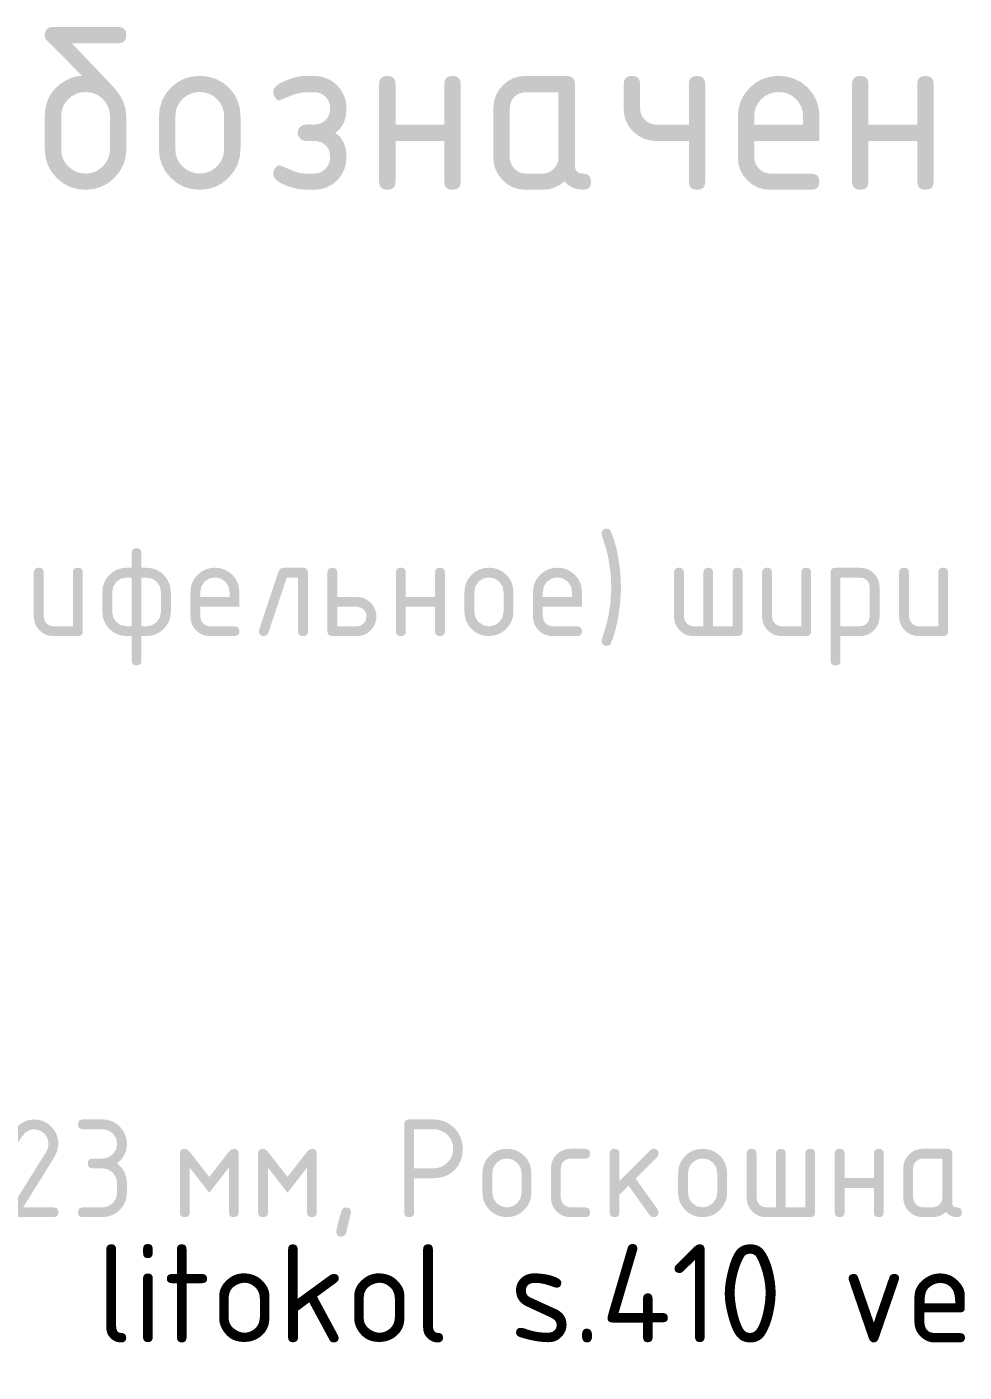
# Model space of a CAD drawing. Header units: millimetres. Extents: x -546 to 1681, y -650 to 1730.
# Drawn here: x 1060.19 to 1089.21, y 745.33 to 787 of the extents above; entities that cross this region are included whole.
import ezdxf

# ---------------------------------------------------------------- set-up
doc = ezdxf.new("R2010")
doc.units = ezdxf.units.MM

msp = doc.modelspace()

# ---------------------------------------------------------------- hatches: boundary and pattern name
h = msp.add_hatch(color=7)
h.paths.add_polyline_path([(1063.269, 784.218), (1063.269, 783.209), (1063.245, 782.959), (1063.175, 782.728), (1063.058, 782.515), (1062.895, 782.32), (1062.704, 782.159), (1062.49, 782.044), (1062.257, 781.976), (1062.006, 781.953), (1061.752, 781.976), (1061.518, 782.044), (1061.304, 782.159), (1061.11, 782.32), (1060.948, 782.515), (1060.834, 782.728), (1060.766, 782.959), (1060.743, 783.209), (1060.743, 784.225), (1060.753, 784.407), (1060.784, 784.577), (1060.835, 784.735), (1060.907, 784.88), (1060.999, 785.014), (1061.112, 785.135), (1061.245, 785.244), (1061.399, 785.34), (1061.53, 785.404), (1061.657, 785.448), (1061.781, 785.473), (1061.9, 785.481), (1060.792, 786.596), (1060.754, 786.654), (1060.743, 786.744), (1060.759, 786.855), (1060.807, 786.934), (1060.886, 786.982), (1060.997, 786.998), (1063.022, 786.998), (1063.129, 786.982), (1063.206, 786.934), (1063.253, 786.855), (1063.269, 786.744), (1063.253, 786.633), (1063.206, 786.553), (1063.129, 786.506), (1063.022, 786.49), (1061.583, 786.49), (1062.853, 785.156), (1063.034, 784.935), (1063.164, 784.706), (1063.242, 784.467)])
h.paths.add_polyline_path([(1062.761, 783.216), (1062.761, 784.225), (1062.748, 784.375), (1062.707, 784.515), (1062.639, 784.644), (1062.542, 784.761), (1062.426, 784.858), (1062.298, 784.926), (1062.158, 784.967), (1062.006, 784.98), (1061.854, 784.967), (1061.714, 784.926), (1061.586, 784.858), (1061.47, 784.761), (1061.373, 784.644), (1061.305, 784.515), (1061.264, 784.375), (1061.251, 784.225), (1061.251, 783.216), (1061.264, 783.063), (1061.305, 782.922), (1061.373, 782.793), (1061.47, 782.68), (1061.586, 782.582), (1061.714, 782.512), (1061.854, 782.469), (1062.006, 782.454), (1062.158, 782.469), (1062.298, 782.512), (1062.426, 782.582), (1062.542, 782.68), (1062.639, 782.796), (1062.707, 782.924), (1062.748, 783.064)])
h = msp.add_hatch(color=7)
h.paths.add_polyline_path([(1064.279, 783.209), (1064.279, 784.218), (1064.302, 784.472), (1064.37, 784.706), (1064.484, 784.919), (1064.646, 785.114), (1064.84, 785.276), (1065.054, 785.39), (1065.288, 785.458), (1065.542, 785.481), (1065.796, 785.459), (1066.03, 785.391), (1066.244, 785.279), (1066.438, 785.121), (1066.6, 784.927), (1066.714, 784.712), (1066.782, 784.476), (1066.805, 784.218), (1066.805, 783.209), (1066.781, 782.959), (1066.711, 782.728), (1066.594, 782.515), (1066.431, 782.32), (1066.24, 782.159), (1066.026, 782.044), (1065.793, 781.976), (1065.542, 781.953), (1065.288, 781.976), (1065.054, 782.044), (1064.84, 782.159), (1064.646, 782.32), (1064.484, 782.515), (1064.37, 782.728), (1064.302, 782.959)])
h.paths.add_polyline_path([(1066.297, 783.216), (1066.297, 784.225), (1066.284, 784.375), (1066.243, 784.515), (1066.175, 784.644), (1066.078, 784.761), (1065.962, 784.858), (1065.834, 784.926), (1065.694, 784.967), (1065.542, 784.98), (1065.39, 784.967), (1065.25, 784.926), (1065.122, 784.858), (1065.006, 784.761), (1064.909, 784.644), (1064.841, 784.515), (1064.8, 784.375), (1064.787, 784.225), (1064.787, 783.216), (1064.8, 783.063), (1064.841, 782.922), (1064.909, 782.793), (1065.006, 782.68), (1065.122, 782.582), (1065.25, 782.512), (1065.39, 782.469), (1065.542, 782.454), (1065.694, 782.469), (1065.834, 782.512), (1065.962, 782.582), (1066.078, 782.68), (1066.175, 782.796), (1066.243, 782.924), (1066.284, 783.064)])
h = msp.add_hatch(color=7)
h.dxf.hatch_style = 2
h.paths.add_polyline_path([(1069.579, 782.962), (1069.571, 783.073), (1069.546, 783.172), (1069.505, 783.258), (1069.445, 783.329), (1069.318, 783.42), (1069.149, 783.463), (1068.824, 783.463), (1068.72, 783.489), (1068.648, 783.541), (1068.59, 783.621), (1068.57, 783.717), (1068.59, 783.82), (1068.648, 783.901), (1068.747, 783.958), (1068.894, 783.979), (1068.928, 783.979), (1068.972, 783.979), (1069.057, 783.971), (1069.176, 783.981), (1069.28, 784.008), (1069.369, 784.055), (1069.445, 784.12), (1069.505, 784.193), (1069.546, 784.277), (1069.571, 784.371), (1069.579, 784.472), (1069.571, 784.574), (1069.546, 784.668), (1069.502, 784.754), (1069.438, 784.832), (1069.36, 784.896), (1069.274, 784.94), (1069.18, 784.965), (1069.078, 784.973), (1068.824, 784.973), (1068.713, 784.965), (1068.59, 784.941), (1068.456, 784.902), (1068.309, 784.846), (1068.174, 784.79), (1068.078, 784.751), (1068.021, 784.727), (1068.005, 784.719), (1067.936, 784.741), (1067.871, 784.811), (1067.83, 784.902), (1067.815, 784.987), (1067.842, 785.085), (1067.92, 785.178), (1068.05, 785.265), (1068.231, 785.347), (1068.395, 785.407), (1068.549, 785.448), (1068.692, 785.473), (1068.824, 785.481), (1069.078, 785.481), (1069.282, 785.463), (1069.47, 785.408), (1069.642, 785.317), (1069.798, 785.192), (1069.923, 785.036), (1070.014, 784.864), (1070.068, 784.676), (1070.087, 784.472), (1070.066, 784.226), (1070.001, 784.018), (1069.894, 783.848), (1069.741, 783.717), (1069.894, 783.586), (1070.001, 783.416), (1070.066, 783.208), (1070.087, 782.962), (1070.068, 782.758), (1070.014, 782.571), (1069.923, 782.399), (1069.798, 782.243), (1069.642, 782.114), (1069.47, 782.024), (1069.282, 781.971), (1069.078, 781.953), (1068.824, 781.953), (1068.543, 781.985), (1068.224, 782.08), (1068.044, 782.162), (1067.917, 782.25), (1067.84, 782.345), (1067.815, 782.447), (1067.83, 782.533), (1067.871, 782.624), (1067.937, 782.69), (1068.013, 782.715), (1068.035, 782.707), (1068.093, 782.684), (1068.186, 782.644), (1068.316, 782.588), (1068.459, 782.529), (1068.591, 782.487), (1068.713, 782.462), (1068.824, 782.454), (1069.078, 782.454), (1069.18, 782.464), (1069.274, 782.491), (1069.36, 782.538), (1069.438, 782.603), (1069.499, 782.681), (1069.543, 782.766), (1069.57, 782.86)])
h = msp.add_hatch(color=7)
h.dxf.hatch_style = 2
h.paths.add_polyline_path([(1071.605, 783.463), (1071.605, 782.2), (1071.589, 782.09), (1071.541, 782.013), (1071.462, 781.968), (1071.351, 781.953), (1071.24, 781.968), (1071.16, 782.013), (1071.113, 782.09), (1071.097, 782.2), (1071.097, 785.234), (1071.113, 785.341), (1071.16, 785.418), (1071.24, 785.465), (1071.351, 785.481), (1071.462, 785.465), (1071.541, 785.418), (1071.589, 785.341), (1071.605, 785.234), (1071.605, 783.971), (1073.115, 783.971), (1073.115, 785.234), (1073.131, 785.341), (1073.178, 785.418), (1073.258, 785.465), (1073.369, 785.481), (1073.48, 785.465), (1073.559, 785.418), (1073.607, 785.341), (1073.623, 785.234), (1073.623, 782.2), (1073.607, 782.09), (1073.559, 782.013), (1073.48, 781.968), (1073.369, 781.953), (1073.258, 781.968), (1073.178, 782.013), (1073.131, 782.09), (1073.115, 782.2), (1073.115, 783.463)])
h = msp.add_hatch(color=7)
h.paths.add_polyline_path([(1076.651, 784.973), (1075.642, 784.973), (1075.54, 784.964), (1075.446, 784.937), (1075.36, 784.893), (1075.282, 784.832), (1075.221, 784.754), (1075.177, 784.668), (1075.15, 784.574), (1075.141, 784.472), (1075.141, 782.962), (1075.15, 782.861), (1075.178, 782.769), (1075.224, 782.684), (1075.289, 782.603), (1075.367, 782.538), (1075.452, 782.491), (1075.544, 782.464), (1075.642, 782.454), (1076.15, 782.454), (1076.251, 782.464), (1076.342, 782.491), (1076.426, 782.538), (1076.503, 782.603), (1076.568, 782.681), (1076.614, 782.766), (1076.642, 782.86), (1076.651, 782.962)])
h.paths.add_polyline_path([(1077.66, 782.2), (1077.644, 782.09), (1077.597, 782.013), (1077.52, 781.968), (1077.413, 781.953), (1077.242, 781.969), (1077.089, 782.018), (1076.953, 782.099), (1076.834, 782.215), (1076.685, 782.099), (1076.521, 782.018), (1076.343, 781.969), (1076.15, 781.953), (1075.642, 781.953), (1075.438, 781.971), (1075.251, 782.024), (1075.081, 782.114), (1074.929, 782.243), (1074.8, 782.398), (1074.707, 782.568), (1074.652, 782.756), (1074.633, 782.962), (1074.633, 784.472), (1074.652, 784.676), (1074.707, 784.864), (1074.8, 785.036), (1074.929, 785.192), (1075.081, 785.317), (1075.251, 785.408), (1075.438, 785.463), (1075.642, 785.481), (1076.905, 785.481), (1077.016, 785.465), (1077.095, 785.418), (1077.143, 785.341), (1077.159, 785.234), (1077.159, 782.709), (1077.175, 782.597), (1077.222, 782.518), (1077.302, 782.47), (1077.413, 782.454), (1077.52, 782.438), (1077.597, 782.391), (1077.644, 782.311)])
h = msp.add_hatch(color=7)
h.dxf.hatch_style = 2
h.paths.add_polyline_path([(1081.196, 785.234), (1081.196, 782.2), (1081.18, 782.09), (1081.133, 782.013), (1081.053, 781.968), (1080.942, 781.953), (1080.831, 781.968), (1080.752, 782.013), (1080.704, 782.09), (1080.688, 782.2), (1080.688, 783.463), (1079.679, 783.463), (1079.479, 783.482), (1079.294, 783.536), (1079.122, 783.627), (1078.966, 783.753), (1078.837, 783.907), (1078.744, 784.076), (1078.689, 784.26), (1078.67, 784.458), (1078.67, 785.234), (1078.686, 785.341), (1078.734, 785.418), (1078.813, 785.465), (1078.924, 785.481), (1079.035, 785.465), (1079.115, 785.418), (1079.162, 785.341), (1079.178, 785.234), (1079.178, 784.479), (1079.187, 784.377), (1079.215, 784.283), (1079.261, 784.198), (1079.326, 784.12), (1079.404, 784.055), (1079.489, 784.008), (1079.581, 783.981), (1079.679, 783.971), (1080.688, 783.971), (1080.688, 785.234), (1080.704, 785.341), (1080.752, 785.418), (1080.831, 785.465), (1080.942, 785.481), (1081.053, 785.465), (1081.133, 785.418), (1081.18, 785.341)])
h = msp.add_hatch(color=7)
h.paths.add_polyline_path([(1083.469, 784.98), (1083.317, 784.967), (1083.177, 784.926), (1083.049, 784.858), (1082.933, 784.761), (1082.836, 784.645), (1082.768, 784.517), (1082.727, 784.378), (1082.714, 784.225), (1082.714, 783.971), (1084.224, 783.971), (1084.224, 784.225), (1084.211, 784.378), (1084.171, 784.517), (1084.102, 784.645), (1084.006, 784.761), (1083.889, 784.858), (1083.761, 784.926), (1083.621, 784.967)])
h.paths.add_polyline_path([(1082.714, 783.463), (1082.714, 782.962), (1082.723, 782.861), (1082.751, 782.769), (1082.798, 782.684), (1082.862, 782.603), (1082.94, 782.538), (1083.025, 782.491), (1083.117, 782.464), (1083.215, 782.454), (1084.478, 782.454), (1084.589, 782.438), (1084.669, 782.391), (1084.716, 782.311), (1084.732, 782.2), (1084.716, 782.09), (1084.669, 782.013), (1084.589, 781.968), (1084.478, 781.953), (1083.215, 781.953), (1083.011, 781.971), (1082.824, 782.024), (1082.654, 782.114), (1082.502, 782.243), (1082.373, 782.398), (1082.28, 782.568), (1082.225, 782.756), (1082.206, 782.962), (1082.206, 784.218), (1082.229, 784.472), (1082.297, 784.706), (1082.411, 784.919), (1082.573, 785.114), (1082.768, 785.276), (1082.981, 785.39), (1083.215, 785.458), (1083.469, 785.481), (1083.723, 785.459), (1083.957, 785.391), (1084.171, 785.279), (1084.365, 785.121), (1084.527, 784.927), (1084.641, 784.713), (1084.709, 784.48), (1084.732, 784.225), (1084.732, 783.463)])
h = msp.add_hatch(color=7)
h.dxf.hatch_style = 2
h.paths.add_polyline_path([(1086.25, 783.463), (1086.25, 782.2), (1086.234, 782.09), (1086.187, 782.013), (1086.108, 781.968), (1085.996, 781.953), (1085.885, 781.968), (1085.806, 782.013), (1085.758, 782.09), (1085.742, 782.2), (1085.742, 785.234), (1085.758, 785.341), (1085.806, 785.418), (1085.885, 785.465), (1085.996, 785.481), (1086.108, 785.465), (1086.187, 785.418), (1086.234, 785.341), (1086.25, 785.234), (1086.25, 783.971), (1087.76, 783.971), (1087.76, 785.234), (1087.776, 785.341), (1087.824, 785.418), (1087.903, 785.465), (1088.014, 785.481), (1088.125, 785.465), (1088.205, 785.418), (1088.252, 785.341), (1088.268, 785.234), (1088.268, 782.2), (1088.252, 782.09), (1088.205, 782.013), (1088.125, 781.968), (1088.014, 781.953), (1087.903, 781.968), (1087.824, 782.013), (1087.776, 782.09), (1087.76, 782.2), (1087.76, 783.463)])
h = msp.add_hatch(color=7)
h.dxf.hatch_style = 2
h.paths.add_polyline_path([(1078.287, 769.64), (1078.264, 770.096), (1078.194, 770.55), (1078.162, 770.689), (1078.118, 770.851), (1078.061, 771.038), (1077.991, 771.248), (1077.982, 771.303), (1077.995, 771.363), (1078.029, 771.414), (1078.079, 771.445), (1078.135, 771.455), (1078.218, 771.439), (1078.266, 771.384), (1078.327, 771.236), (1078.385, 771.061), (1078.439, 770.859), (1078.491, 770.63), (1078.563, 770.138), (1078.588, 769.64), (1078.563, 769.141), (1078.491, 768.649), (1078.439, 768.421), (1078.385, 768.218), (1078.327, 768.041), (1078.266, 767.891), (1078.218, 767.84), (1078.135, 767.823), (1078.08, 767.834), (1078.029, 767.866), (1077.995, 767.917), (1077.982, 767.972), (1077.991, 768.027), (1078.061, 768.24), (1078.118, 768.427), (1078.162, 768.59), (1078.194, 768.73), (1078.264, 769.183)])
h = msp.add_hatch(color=7)
h.paths.add_polyline_path([(1063.436, 768.429), (1063.436, 769.94), (1063.284, 769.94), (1063.109, 769.908), (1062.962, 769.809), (1062.863, 769.662), (1062.831, 769.487), (1062.831, 768.882), (1062.863, 768.708), (1062.962, 768.56), (1063.109, 768.463), (1063.284, 768.429)])
h.paths.add_polyline_path([(1063.436, 768.128), (1063.284, 768.128), (1063.131, 768.142), (1062.991, 768.183), (1062.863, 768.252), (1062.746, 768.348), (1062.649, 768.465), (1062.581, 768.593), (1062.54, 768.732), (1062.526, 768.882), (1062.526, 769.487), (1062.54, 769.64), (1062.581, 769.78), (1062.649, 769.908), (1062.746, 770.025), (1062.863, 770.122), (1062.991, 770.19), (1063.131, 770.231), (1063.284, 770.245), (1063.436, 770.245), (1063.436, 770.702), (1063.446, 770.766), (1063.474, 770.813), (1063.52, 770.841), (1063.584, 770.85), (1063.651, 770.841), (1063.699, 770.813), (1063.727, 770.766), (1063.737, 770.702), (1063.737, 770.245), (1063.881, 770.242), (1064.004, 770.232), (1064.104, 770.215), (1064.181, 770.19), (1064.375, 770.076), (1064.52, 769.91), (1064.615, 769.71), (1064.647, 769.487), (1064.647, 768.882), (1064.633, 768.732), (1064.591, 768.593), (1064.522, 768.465), (1064.427, 768.348), (1064.31, 768.252), (1064.182, 768.183), (1064.042, 768.142), (1063.889, 768.128), (1063.737, 768.128), (1063.737, 767.367), (1063.727, 767.302), (1063.699, 767.256), (1063.651, 767.228), (1063.584, 767.218), (1063.52, 767.228), (1063.474, 767.256), (1063.446, 767.302), (1063.436, 767.367)])
h.paths.add_polyline_path([(1063.737, 768.429), (1063.889, 768.429), (1064.065, 768.463), (1064.211, 768.564), (1064.31, 768.71), (1064.342, 768.882), (1064.342, 769.487), (1064.31, 769.662), (1064.211, 769.809), (1064.065, 769.908), (1063.889, 769.94), (1063.737, 769.94)])
h = msp.add_hatch(color=7)
h.dxf.hatch_style = 2
h.paths.add_polyline_path([(1061.92, 770.097), (1061.92, 768.277), (1061.911, 768.21), (1061.882, 768.164), (1061.834, 768.137), (1061.768, 768.128), (1061.01, 768.128), (1060.888, 768.139), (1060.775, 768.171), (1060.674, 768.225), (1060.582, 768.302), (1060.505, 768.395), (1060.449, 768.497), (1060.416, 768.61), (1060.404, 768.734), (1060.404, 770.097), (1060.414, 770.161), (1060.443, 770.207), (1060.49, 770.236), (1060.557, 770.245), (1060.624, 770.236), (1060.671, 770.207), (1060.7, 770.161), (1060.709, 770.097), (1060.709, 768.734), (1060.732, 768.618), (1060.799, 768.518), (1060.896, 768.451), (1061.01, 768.429), (1061.615, 768.429), (1061.615, 770.097), (1061.625, 770.161), (1061.654, 770.207), (1061.701, 770.236), (1061.768, 770.245), (1061.834, 770.236), (1061.882, 770.207), (1061.911, 770.161)])
h = msp.add_hatch(color=7)
h.paths.add_polyline_path([(1066.011, 769.945), (1065.836, 769.912), (1065.689, 769.813), (1065.59, 769.666), (1065.558, 769.491), (1065.558, 769.339), (1066.464, 769.339), (1066.464, 769.491), (1066.432, 769.666), (1066.333, 769.813), (1066.186, 769.912)])
h.paths.add_polyline_path([(1065.558, 769.034), (1065.558, 768.734), (1065.58, 768.618), (1065.647, 768.518), (1065.745, 768.451), (1065.859, 768.429), (1066.616, 768.429), (1066.683, 768.419), (1066.731, 768.391), (1066.759, 768.343), (1066.769, 768.277), (1066.759, 768.21), (1066.731, 768.164), (1066.683, 768.137), (1066.616, 768.128), (1065.859, 768.128), (1065.737, 768.139), (1065.624, 768.171), (1065.522, 768.225), (1065.431, 768.302), (1065.353, 768.395), (1065.298, 768.497), (1065.264, 768.61), (1065.253, 768.734), (1065.253, 769.487), (1065.267, 769.64), (1065.308, 769.78), (1065.377, 769.908), (1065.474, 770.025), (1065.59, 770.122), (1065.718, 770.19), (1065.859, 770.231), (1066.011, 770.245), (1066.164, 770.231), (1066.304, 770.191), (1066.432, 770.123), (1066.549, 770.029), (1066.646, 769.912), (1066.714, 769.784), (1066.755, 769.644), (1066.769, 769.491), (1066.769, 769.034)])
h = msp.add_hatch(color=7)
h.dxf.hatch_style = 2
h.paths.add_polyline_path([(1068.133, 770.245), (1068.738, 770.245), (1068.805, 770.236), (1068.852, 770.207), (1068.881, 770.161), (1068.891, 770.097), (1068.891, 768.277), (1068.881, 768.21), (1068.852, 768.164), (1068.805, 768.137), (1068.738, 768.128), (1068.671, 768.137), (1068.624, 768.164), (1068.595, 768.21), (1068.586, 768.277), (1068.586, 769.94), (1068.238, 769.94), (1067.667, 768.23), (1067.616, 768.154), (1067.527, 768.128), (1067.461, 768.138), (1067.413, 768.166), (1067.384, 768.214), (1067.375, 768.28), (1067.384, 768.327), (1067.98, 770.122), (1068.04, 770.215)])
h = msp.add_hatch(color=7)
h.paths.add_polyline_path([(1071.012, 768.734), (1071.001, 768.611), (1070.968, 768.499), (1070.912, 768.396), (1070.834, 768.302), (1070.743, 768.225), (1070.641, 768.171), (1070.529, 768.139), (1070.406, 768.128), (1069.649, 768.128), (1069.582, 768.137), (1069.534, 768.164), (1069.506, 768.21), (1069.496, 768.277), (1069.496, 770.097), (1069.506, 770.161), (1069.534, 770.207), (1069.582, 770.236), (1069.649, 770.245), (1069.715, 770.236), (1069.763, 770.207), (1069.792, 770.161), (1069.801, 770.097), (1069.801, 769.339), (1070.406, 769.339), (1070.529, 769.328), (1070.641, 769.294), (1070.743, 769.239), (1070.834, 769.161), (1070.912, 769.07), (1070.968, 768.968), (1071.001, 768.856)])
h.paths.add_polyline_path([(1070.707, 768.734), (1070.685, 768.851), (1070.622, 768.95), (1070.524, 769.013), (1070.406, 769.034), (1069.801, 769.034), (1069.801, 768.429), (1070.406, 768.429), (1070.522, 768.451), (1070.618, 768.518), (1070.685, 768.616)])
h = msp.add_hatch(color=7)
h.dxf.hatch_style = 2
h.paths.add_polyline_path([(1071.923, 769.034), (1071.923, 768.277), (1071.913, 768.21), (1071.885, 768.164), (1071.837, 768.137), (1071.77, 768.128), (1071.704, 768.137), (1071.656, 768.164), (1071.627, 768.21), (1071.618, 768.277), (1071.618, 770.097), (1071.627, 770.161), (1071.656, 770.207), (1071.704, 770.236), (1071.77, 770.245), (1071.837, 770.236), (1071.885, 770.207), (1071.913, 770.161), (1071.923, 770.097), (1071.923, 769.339), (1072.829, 769.339), (1072.829, 770.097), (1072.838, 770.161), (1072.867, 770.207), (1072.914, 770.236), (1072.981, 770.245), (1073.048, 770.236), (1073.096, 770.207), (1073.124, 770.161), (1073.134, 770.097), (1073.134, 768.277), (1073.124, 768.21), (1073.096, 768.164), (1073.048, 768.137), (1072.981, 768.128), (1072.914, 768.137), (1072.867, 768.164), (1072.838, 768.21), (1072.829, 768.277), (1072.829, 769.034)])
h = msp.add_hatch(color=7)
h.paths.add_polyline_path([(1073.739, 768.882), (1073.739, 769.487), (1073.753, 769.64), (1073.794, 769.78), (1073.863, 769.908), (1073.96, 770.025), (1074.076, 770.122), (1074.205, 770.19), (1074.345, 770.231), (1074.497, 770.245), (1074.65, 770.231), (1074.79, 770.191), (1074.918, 770.123), (1075.035, 770.029), (1075.132, 769.912), (1075.201, 769.784), (1075.242, 769.642), (1075.255, 769.487), (1075.255, 768.882), (1075.241, 768.732), (1075.198, 768.593), (1075.128, 768.465), (1075.031, 768.348), (1074.916, 768.252), (1074.788, 768.183), (1074.648, 768.142), (1074.497, 768.128), (1074.345, 768.142), (1074.205, 768.183), (1074.076, 768.252), (1073.96, 768.348), (1073.863, 768.465), (1073.794, 768.593), (1073.753, 768.732)])
h.paths.add_polyline_path([(1074.95, 768.886), (1074.95, 769.491), (1074.918, 769.665), (1074.819, 769.813), (1074.672, 769.912), (1074.497, 769.945), (1074.322, 769.912), (1074.175, 769.813), (1074.076, 769.665), (1074.044, 769.491), (1074.044, 768.886), (1074.076, 768.709), (1074.175, 768.564), (1074.322, 768.463), (1074.497, 768.429), (1074.672, 768.463), (1074.819, 768.564), (1074.918, 768.711)])
h = msp.add_hatch(color=7)
h.paths.add_polyline_path([(1076.619, 769.945), (1076.444, 769.912), (1076.297, 769.813), (1076.198, 769.666), (1076.166, 769.491), (1076.166, 769.339), (1077.072, 769.339), (1077.072, 769.491), (1077.04, 769.666), (1076.941, 769.813), (1076.794, 769.912)])
h.paths.add_polyline_path([(1076.166, 769.034), (1076.166, 768.734), (1076.188, 768.618), (1076.255, 768.518), (1076.353, 768.451), (1076.467, 768.429), (1077.224, 768.429), (1077.291, 768.419), (1077.339, 768.391), (1077.367, 768.343), (1077.377, 768.277), (1077.367, 768.21), (1077.339, 768.164), (1077.291, 768.137), (1077.224, 768.128), (1076.467, 768.128), (1076.344, 768.139), (1076.232, 768.171), (1076.13, 768.225), (1076.039, 768.302), (1075.961, 768.395), (1075.905, 768.497), (1075.872, 768.61), (1075.861, 768.734), (1075.861, 769.487), (1075.874, 769.64), (1075.915, 769.78), (1075.984, 769.908), (1076.081, 770.025), (1076.198, 770.122), (1076.326, 770.19), (1076.466, 770.231), (1076.619, 770.245), (1076.771, 770.231), (1076.911, 770.191), (1077.04, 770.123), (1077.156, 770.029), (1077.253, 769.912), (1077.322, 769.784), (1077.363, 769.644), (1077.377, 769.491), (1077.377, 769.034)])
h = msp.add_hatch(color=7)
h.dxf.hatch_style = 2
h.paths.add_polyline_path([(1082.197, 768.128), (1080.822, 768.128), (1080.705, 768.139), (1080.597, 768.171), (1080.497, 768.225), (1080.407, 768.302), (1080.329, 768.395), (1080.274, 768.495), (1080.24, 768.604), (1080.229, 768.721), (1080.229, 770.097), (1080.239, 770.161), (1080.267, 770.207), (1080.315, 770.236), (1080.382, 770.245), (1080.448, 770.236), (1080.496, 770.207), (1080.524, 770.161), (1080.534, 770.097), (1080.534, 768.734), (1080.556, 768.618), (1080.623, 768.518), (1080.721, 768.451), (1080.835, 768.429), (1081.139, 768.429), (1081.139, 770.097), (1081.149, 770.161), (1081.177, 770.207), (1081.223, 770.236), (1081.287, 770.245), (1081.354, 770.236), (1081.402, 770.207), (1081.431, 770.161), (1081.44, 770.097), (1081.44, 768.429), (1082.045, 768.429), (1082.045, 770.097), (1082.055, 770.161), (1082.083, 770.207), (1082.131, 770.236), (1082.197, 770.245), (1082.264, 770.236), (1082.312, 770.207), (1082.341, 770.161), (1082.35, 770.097), (1082.35, 768.277), (1082.341, 768.21), (1082.312, 768.164), (1082.264, 768.137)])
h = msp.add_hatch(color=7)
h.dxf.hatch_style = 2
h.paths.add_polyline_path([(1084.472, 770.097), (1084.472, 768.277), (1084.463, 768.21), (1084.434, 768.164), (1084.386, 768.137), (1084.319, 768.128), (1083.562, 768.128), (1083.44, 768.139), (1083.327, 768.171), (1083.225, 768.225), (1083.134, 768.302), (1083.057, 768.395), (1083.001, 768.497), (1082.967, 768.61), (1082.956, 768.734), (1082.956, 770.097), (1082.966, 770.161), (1082.994, 770.207), (1083.042, 770.236), (1083.109, 770.245), (1083.176, 770.236), (1083.223, 770.207), (1083.252, 770.161), (1083.261, 770.097), (1083.261, 768.734), (1083.283, 768.618), (1083.35, 768.518), (1083.448, 768.451), (1083.562, 768.429), (1084.167, 768.429), (1084.167, 770.097), (1084.177, 770.161), (1084.205, 770.207), (1084.253, 770.236), (1084.319, 770.245), (1084.386, 770.236), (1084.434, 770.207), (1084.463, 770.161)])
h = msp.add_hatch(color=7)
h.paths.add_polyline_path([(1085.078, 770.097), (1085.087, 770.161), (1085.116, 770.207), (1085.164, 770.236), (1085.231, 770.245), (1085.988, 770.245), (1086.11, 770.234), (1086.223, 770.201), (1086.325, 770.147), (1086.416, 770.071), (1086.493, 769.978), (1086.549, 769.875), (1086.583, 769.762), (1086.594, 769.64), (1086.594, 768.734), (1086.583, 768.611), (1086.549, 768.499), (1086.493, 768.396), (1086.416, 768.302), (1086.325, 768.225), (1086.223, 768.171), (1086.11, 768.139), (1085.988, 768.128), (1085.383, 768.128), (1085.383, 767.367), (1085.373, 767.302), (1085.345, 767.256), (1085.297, 767.228), (1085.231, 767.218), (1085.164, 767.228), (1085.116, 767.256), (1085.087, 767.302), (1085.078, 767.367)])
h.paths.add_polyline_path([(1085.383, 769.94), (1085.383, 768.429), (1085.988, 768.429), (1086.103, 768.451), (1086.2, 768.518), (1086.267, 768.616), (1086.289, 768.734), (1086.289, 769.64), (1086.267, 769.757), (1086.204, 769.855), (1086.106, 769.92), (1085.988, 769.94)])
h = msp.add_hatch(color=7)
h.dxf.hatch_style = 2
h.paths.add_polyline_path([(1088.715, 770.097), (1088.715, 768.277), (1088.706, 768.21), (1088.677, 768.164), (1088.629, 768.137), (1088.563, 768.128), (1087.805, 768.128), (1087.683, 768.139), (1087.57, 768.171), (1087.469, 768.225), (1087.377, 768.302), (1087.3, 768.395), (1087.244, 768.497), (1087.211, 768.61), (1087.199, 768.734), (1087.199, 770.097), (1087.209, 770.161), (1087.237, 770.207), (1087.285, 770.236), (1087.352, 770.245), (1087.419, 770.236), (1087.466, 770.207), (1087.495, 770.161), (1087.504, 770.097), (1087.504, 768.734), (1087.527, 768.618), (1087.593, 768.518), (1087.691, 768.451), (1087.805, 768.429), (1088.41, 768.429), (1088.41, 770.097), (1088.42, 770.161), (1088.448, 770.207), (1088.496, 770.236), (1088.563, 770.245), (1088.629, 770.236), (1088.677, 770.207), (1088.706, 770.161)])
h = msp.add_hatch(color=7)
h.dxf.hatch_style = 2
h.paths.add_polyline_path([(1060.407, 753.155), (1060.558, 753.141), (1060.698, 753.1), (1060.826, 753.032), (1060.941, 752.935), (1061.038, 752.818), (1061.108, 752.69), (1061.151, 752.549), (1061.165, 752.397), (1061.13, 752.181), (1061.025, 751.961), (1060.073, 750.429), (1061.012, 750.429), (1061.079, 750.419), (1061.127, 750.391), (1061.156, 750.343), (1061.165, 750.276), (1061.156, 750.21), (1061.127, 750.164), (1061.079, 750.137), (1061.012, 750.128), (1059.802, 750.128), (1059.735, 750.137), (1059.687, 750.164), (1059.659, 750.21), (1059.649, 750.276), (1059.675, 750.365), (1060.784, 752.147), (1060.841, 752.271), (1060.86, 752.397), (1060.828, 752.572), (1060.729, 752.719), (1060.582, 752.818), (1060.407, 752.85), (1060.28, 752.826), (1060.159, 752.755), (1060.044, 752.636), (1059.933, 752.469), (1059.879, 752.416), (1059.802, 752.397), (1059.735, 752.407), (1059.687, 752.435), (1059.659, 752.483), (1059.649, 752.55), (1059.662, 752.609), (1059.815, 752.848), (1059.99, 753.018), (1060.187, 753.121)])
h = msp.add_hatch(color=7)
h.dxf.hatch_style = 2
h.paths.add_polyline_path([(1062.529, 751.64), (1062.224, 751.64), (1062.16, 751.649), (1062.114, 751.678), (1062.085, 751.725), (1062.076, 751.792), (1062.085, 751.859), (1062.114, 751.906), (1062.16, 751.935), (1062.224, 751.944), (1062.529, 751.944), (1062.704, 751.978), (1062.851, 752.076), (1062.95, 752.222), (1062.982, 752.397), (1062.95, 752.572), (1062.851, 752.719), (1062.704, 752.818), (1062.529, 752.85), (1061.924, 752.85), (1061.857, 752.86), (1061.809, 752.888), (1061.781, 752.936), (1061.771, 753.003), (1061.781, 753.069), (1061.809, 753.117), (1061.857, 753.145), (1061.924, 753.155), (1062.529, 753.155), (1062.68, 753.141), (1062.82, 753.1), (1062.948, 753.032), (1063.063, 752.935), (1063.16, 752.818), (1063.23, 752.688), (1063.273, 752.548), (1063.287, 752.397), (1063.268, 752.218), (1063.211, 752.058), (1063.115, 751.916), (1062.982, 751.792), (1063.115, 751.668), (1063.211, 751.526), (1063.268, 751.365), (1063.287, 751.186), (1063.287, 750.882), (1063.273, 750.732), (1063.23, 750.593), (1063.16, 750.465), (1063.063, 750.348), (1062.946, 750.251), (1062.818, 750.183), (1062.679, 750.142), (1062.529, 750.128), (1061.924, 750.128), (1061.857, 750.137), (1061.809, 750.164), (1061.781, 750.21), (1061.771, 750.276), (1061.781, 750.343), (1061.809, 750.391), (1061.857, 750.419), (1061.924, 750.429), (1062.529, 750.429), (1062.704, 750.463), (1062.851, 750.564), (1062.95, 750.709), (1062.982, 750.886), (1062.982, 751.186), (1062.95, 751.361), (1062.851, 751.508), (1062.704, 751.607)])
h = msp.add_hatch(color=7)
h.paths.add_polyline_path([(1072.026, 753.155), (1072.783, 753.155), (1072.964, 753.138), (1073.132, 753.088), (1073.287, 753.005), (1073.427, 752.888), (1073.541, 752.75), (1073.623, 752.597), (1073.673, 752.428), (1073.69, 752.245), (1073.674, 752.054), (1073.626, 751.88), (1073.548, 751.725), (1073.44, 751.589), (1073.303, 751.478), (1073.148, 751.398), (1072.975, 751.351), (1072.783, 751.335), (1072.178, 751.335), (1072.178, 750.276), (1072.169, 750.21), (1072.14, 750.164), (1072.093, 750.137), (1072.026, 750.128), (1071.959, 750.137), (1071.911, 750.164), (1071.883, 750.21), (1071.873, 750.276), (1071.873, 753.003), (1071.883, 753.069), (1071.911, 753.117), (1071.959, 753.145)])
h.paths.add_polyline_path([(1072.178, 752.85), (1072.178, 751.64), (1072.783, 751.64), (1072.906, 751.651), (1073.018, 751.684), (1073.12, 751.739), (1073.211, 751.817), (1073.289, 751.908), (1073.345, 752.01), (1073.378, 752.123), (1073.389, 752.245), (1073.378, 752.367), (1073.345, 752.48), (1073.289, 752.583), (1073.211, 752.676), (1073.12, 752.752), (1073.018, 752.806), (1072.906, 752.839), (1072.783, 752.85)])
h = msp.add_hatch(color=7)
h.dxf.hatch_style = 2
h.paths.add_polyline_path([(1065.837, 750.882), (1065.232, 751.661), (1065.232, 750.276), (1065.222, 750.21), (1065.194, 750.164), (1065.146, 750.137), (1065.08, 750.128), (1065.013, 750.137), (1064.965, 750.164), (1064.936, 750.21), (1064.927, 750.276), (1064.927, 752.097), (1064.936, 752.161), (1064.965, 752.207), (1065.013, 752.235), (1065.08, 752.245), (1065.156, 752.222), (1065.232, 752.152), (1065.837, 751.373), (1066.443, 752.152), (1066.519, 752.222), (1066.595, 752.245), (1066.659, 752.235), (1066.706, 752.207), (1066.734, 752.161), (1066.743, 752.097), (1066.743, 750.276), (1066.734, 750.21), (1066.706, 750.164), (1066.659, 750.137), (1066.595, 750.128), (1066.528, 750.137), (1066.481, 750.164), (1066.452, 750.21), (1066.443, 750.276), (1066.443, 751.661)])
h = msp.add_hatch(color=7)
h.dxf.hatch_style = 2
h.paths.add_polyline_path([(1068.26, 750.882), (1067.654, 751.661), (1067.654, 750.276), (1067.645, 750.21), (1067.616, 750.164), (1067.569, 750.137), (1067.502, 750.128), (1067.435, 750.137), (1067.388, 750.164), (1067.359, 750.21), (1067.349, 750.276), (1067.349, 752.097), (1067.359, 752.161), (1067.388, 752.207), (1067.435, 752.235), (1067.502, 752.245), (1067.578, 752.222), (1067.654, 752.152), (1068.26, 751.373), (1068.865, 752.152), (1068.941, 752.222), (1069.017, 752.245), (1069.082, 752.235), (1069.128, 752.207), (1069.156, 752.161), (1069.166, 752.097), (1069.166, 750.276), (1069.156, 750.21), (1069.128, 750.164), (1069.082, 750.137), (1069.017, 750.128), (1068.951, 750.137), (1068.903, 750.164), (1068.875, 750.21), (1068.865, 750.276), (1068.865, 751.661)])
h = msp.add_hatch(color=7)
h.paths.add_polyline_path([(1074.296, 750.882), (1074.296, 751.487), (1074.309, 751.639), (1074.35, 751.78), (1074.419, 751.908), (1074.516, 752.025), (1074.633, 752.122), (1074.761, 752.19), (1074.901, 752.231), (1075.054, 752.245), (1075.206, 752.231), (1075.346, 752.191), (1075.475, 752.123), (1075.591, 752.029), (1075.688, 751.912), (1075.757, 751.783), (1075.798, 751.642), (1075.812, 751.487), (1075.812, 750.882), (1075.797, 750.732), (1075.755, 750.593), (1075.685, 750.465), (1075.587, 750.348), (1075.472, 750.251), (1075.344, 750.183), (1075.204, 750.142), (1075.054, 750.128), (1074.901, 750.142), (1074.761, 750.183), (1074.633, 750.251), (1074.516, 750.348), (1074.419, 750.465), (1074.35, 750.593), (1074.309, 750.732)])
h.paths.add_polyline_path([(1075.507, 750.886), (1075.507, 751.491), (1075.475, 751.665), (1075.376, 751.813), (1075.229, 751.912), (1075.054, 751.944), (1074.879, 751.912), (1074.732, 751.813), (1074.633, 751.665), (1074.601, 751.491), (1074.601, 750.886), (1074.633, 750.709), (1074.732, 750.564), (1074.879, 750.463), (1075.054, 750.429), (1075.229, 750.463), (1075.376, 750.564), (1075.475, 750.711)])
h = msp.add_hatch(color=7)
h.dxf.hatch_style = 2
h.paths.add_polyline_path([(1076.722, 751.64), (1076.722, 750.733), (1076.745, 750.618), (1076.812, 750.518), (1076.91, 750.451), (1077.023, 750.429), (1077.476, 750.429), (1077.543, 750.419), (1077.591, 750.391), (1077.619, 750.343), (1077.629, 750.276), (1077.619, 750.21), (1077.591, 750.164), (1077.543, 750.137), (1077.476, 750.128), (1077.023, 750.128), (1076.901, 750.139), (1076.789, 750.171), (1076.687, 750.225), (1076.596, 750.302), (1076.518, 750.395), (1076.462, 750.497), (1076.429, 750.609), (1076.418, 750.733), (1076.418, 751.64), (1076.429, 751.762), (1076.462, 751.874), (1076.518, 751.978), (1076.596, 752.071), (1076.687, 752.146), (1076.789, 752.201), (1076.901, 752.234), (1077.023, 752.245), (1077.476, 752.245), (1077.543, 752.235), (1077.591, 752.207), (1077.619, 752.159), (1077.629, 752.093), (1077.619, 752.026), (1077.591, 751.978), (1077.543, 751.949), (1077.476, 751.94), (1077.023, 751.94), (1076.906, 751.918), (1076.807, 751.855), (1076.744, 751.757)])
h = msp.add_hatch(color=7)
h.dxf.hatch_style = 2
h.paths.add_polyline_path([(1078.539, 751.25), (1079.492, 752.202), (1079.538, 752.235), (1079.598, 752.245), (1079.665, 752.235), (1079.712, 752.207), (1079.741, 752.161), (1079.75, 752.097), (1079.738, 752.039), (1079.704, 751.991), (1079.039, 751.322), (1079.721, 750.365), (1079.75, 750.276), (1079.741, 750.21), (1079.712, 750.164), (1079.665, 750.137), (1079.598, 750.128), (1079.525, 750.144), (1079.471, 750.192), (1078.819, 751.106), (1078.539, 750.823), (1078.539, 750.276), (1078.53, 750.21), (1078.501, 750.164), (1078.454, 750.137), (1078.387, 750.128), (1078.32, 750.137), (1078.273, 750.164), (1078.244, 750.21), (1078.235, 750.276), (1078.235, 752.097), (1078.244, 752.161), (1078.273, 752.207), (1078.32, 752.235), (1078.387, 752.245), (1078.454, 752.235), (1078.501, 752.207), (1078.53, 752.161), (1078.539, 752.097)])
h = msp.add_hatch(color=7)
h.paths.add_polyline_path([(1080.356, 750.882), (1080.356, 751.487), (1080.37, 751.639), (1080.411, 751.78), (1080.48, 751.908), (1080.577, 752.025), (1080.693, 752.122), (1080.822, 752.19), (1080.962, 752.231), (1081.114, 752.245), (1081.267, 752.231), (1081.407, 752.191), (1081.535, 752.123), (1081.652, 752.029), (1081.749, 751.912), (1081.818, 751.783), (1081.859, 751.642), (1081.872, 751.487), (1081.872, 750.882), (1081.858, 750.732), (1081.815, 750.593), (1081.745, 750.465), (1081.648, 750.348), (1081.533, 750.251), (1081.405, 750.183), (1081.265, 750.142), (1081.114, 750.128), (1080.962, 750.142), (1080.822, 750.183), (1080.693, 750.251), (1080.577, 750.348), (1080.48, 750.465), (1080.411, 750.593), (1080.37, 750.732)])
h.paths.add_polyline_path([(1081.567, 750.886), (1081.567, 751.491), (1081.535, 751.665), (1081.436, 751.813), (1081.289, 751.912), (1081.114, 751.944), (1080.939, 751.912), (1080.792, 751.813), (1080.693, 751.665), (1080.661, 751.491), (1080.661, 750.886), (1080.693, 750.709), (1080.792, 750.564), (1080.939, 750.463), (1081.114, 750.429), (1081.289, 750.463), (1081.436, 750.564), (1081.535, 750.711)])
h = msp.add_hatch(color=7)
h.dxf.hatch_style = 2
h.paths.add_polyline_path([(1084.447, 750.128), (1083.071, 750.128), (1082.954, 750.139), (1082.846, 750.171), (1082.747, 750.225), (1082.656, 750.302), (1082.578, 750.395), (1082.523, 750.495), (1082.489, 750.604), (1082.478, 750.721), (1082.478, 752.097), (1082.488, 752.161), (1082.516, 752.207), (1082.564, 752.235), (1082.631, 752.245), (1082.697, 752.235), (1082.745, 752.207), (1082.773, 752.161), (1082.783, 752.097), (1082.783, 750.733), (1082.805, 750.618), (1082.872, 750.518), (1082.97, 750.451), (1083.084, 750.429), (1083.388, 750.429), (1083.388, 752.097), (1083.398, 752.161), (1083.426, 752.207), (1083.472, 752.235), (1083.537, 752.245), (1083.603, 752.235), (1083.651, 752.207), (1083.68, 752.161), (1083.689, 752.097), (1083.689, 750.429), (1084.294, 750.429), (1084.294, 752.097), (1084.304, 752.161), (1084.332, 752.207), (1084.38, 752.235), (1084.447, 752.245), (1084.513, 752.235), (1084.561, 752.207), (1084.59, 752.161), (1084.599, 752.097), (1084.599, 750.276), (1084.59, 750.21), (1084.561, 750.164), (1084.513, 750.137)])
h = msp.add_hatch(color=7)
h.dxf.hatch_style = 2
h.paths.add_polyline_path([(1085.51, 751.034), (1085.51, 750.276), (1085.501, 750.21), (1085.472, 750.164), (1085.425, 750.137), (1085.358, 750.128), (1085.291, 750.137), (1085.244, 750.164), (1085.215, 750.21), (1085.206, 750.276), (1085.206, 752.097), (1085.215, 752.161), (1085.244, 752.207), (1085.291, 752.235), (1085.358, 752.245), (1085.425, 752.235), (1085.472, 752.207), (1085.501, 752.161), (1085.51, 752.097), (1085.51, 751.339), (1086.417, 751.339), (1086.417, 752.097), (1086.426, 752.161), (1086.455, 752.207), (1086.502, 752.235), (1086.569, 752.245), (1086.636, 752.235), (1086.683, 752.207), (1086.712, 752.161), (1086.721, 752.097), (1086.721, 750.276), (1086.712, 750.21), (1086.683, 750.164), (1086.636, 750.137), (1086.569, 750.128), (1086.502, 750.137), (1086.455, 750.164), (1086.426, 750.21), (1086.417, 750.276), (1086.417, 751.034)])
h = msp.add_hatch(color=7)
h.paths.add_polyline_path([(1088.539, 751.94), (1087.933, 751.94), (1087.816, 751.918), (1087.717, 751.855), (1087.654, 751.757), (1087.632, 751.64), (1087.632, 750.733), (1087.655, 750.618), (1087.722, 750.518), (1087.819, 750.451), (1087.933, 750.429), (1088.238, 750.429), (1088.353, 750.451), (1088.449, 750.518), (1088.516, 750.616), (1088.539, 750.733)])
h.paths.add_polyline_path([(1089.144, 750.276), (1089.134, 750.21), (1089.106, 750.164), (1089.06, 750.137), (1088.995, 750.128), (1088.893, 750.138), (1088.801, 750.167), (1088.72, 750.216), (1088.648, 750.285), (1088.559, 750.216), (1088.46, 750.167), (1088.354, 750.138), (1088.238, 750.128), (1087.933, 750.128), (1087.811, 750.139), (1087.699, 750.171), (1087.597, 750.225), (1087.506, 750.302), (1087.428, 750.395), (1087.372, 750.497), (1087.339, 750.609), (1087.327, 750.733), (1087.327, 751.64), (1087.339, 751.762), (1087.372, 751.874), (1087.428, 751.978), (1087.506, 752.071), (1087.597, 752.146), (1087.699, 752.201), (1087.811, 752.234), (1087.933, 752.245), (1088.691, 752.245), (1088.758, 752.235), (1088.805, 752.207), (1088.834, 752.161), (1088.843, 752.097), (1088.843, 750.581), (1088.853, 750.514), (1088.881, 750.467), (1088.929, 750.438), (1088.995, 750.429), (1089.06, 750.419), (1089.106, 750.391), (1089.134, 750.343)])
h = msp.add_hatch(color=7)
h.dxf.hatch_style = 2
h.paths.add_polyline_path([(1070.077, 750.429), (1070.141, 750.42), (1070.188, 750.393), (1070.216, 750.346), (1070.225, 750.28), (1070.216, 750.233), (1070.187, 750.11), (1070.14, 749.911), (1070.073, 749.637), (1070.021, 749.551), (1069.925, 749.523), (1069.858, 749.532), (1069.81, 749.559), (1069.782, 749.605), (1069.772, 749.671), (1069.782, 749.751), (1069.811, 749.885), (1069.859, 750.072), (1069.929, 750.314), (1069.982, 750.4)])

# ---------------------------------------------------------------- texts
at = {"color": 7, "insert": (1062.336, 749.286), "char_height": 3.04029, "attachment_point": 1}
msp.add_mtext('{\\fGOSTCommon|b0|i0|c0|p0;litokol s.410 verde prato }', dxfattribs=at)

doc.saveas('drawing.dxf')
